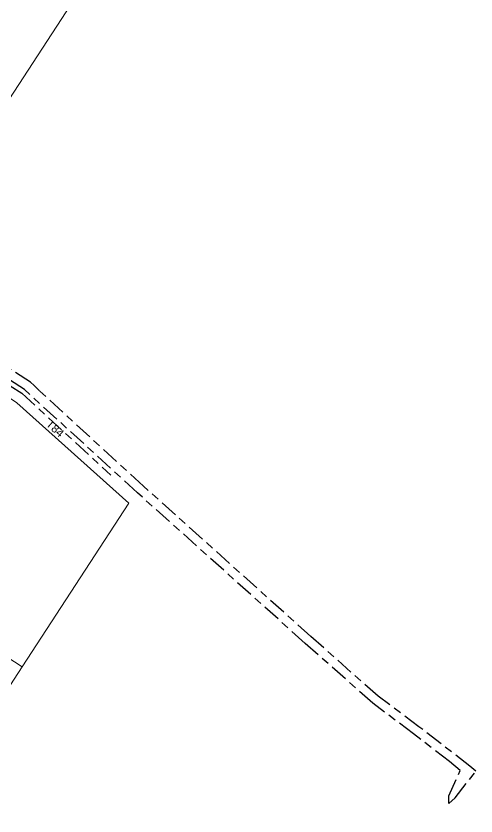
# Model space of a CAD drawing. Header units: metres. Extents: x 0 to 294317, y 0 to 6233398.
# Drawn here: x 293652.2 to 293755.6, y 6231414 to 6231593.9 of the extents above; entities that cross this region are included whole.
import ezdxf

# ---------------------------------------------------------------- set-up
doc = ezdxf.new("R2010")
doc.units = ezdxf.units.M
doc.linetypes.add('Cable Exist UG', pattern=[8.2, 4, -1.2, 1.8, -1.2])
for name, color, linetype, lineweight in [('Cadastre Buildings_SP_EXT', 9, 'Continuous', 5), ('Cadastre Land Parcels_SP_EXT', 9, 'Continuous', 5), ('Cadastre Roads_SP_EXT', 9, 'Continuous', 5)]:
    doc.layers.add(name, color=color, linetype=linetype, lineweight=lineweight)
doc.layers.add('Mains_HV_EXT', color=7, linetype='Continuous')
doc.layers.add('Mains_LV_EXT', color=7, linetype='Continuous')
doc.styles.get("Standard").update_dxf_attribs({"font": 'arial.ttf'})

msp = doc.modelspace()

# ---------------------------------------------------------------- linework, layer by layer
at = {"layer": 'Cadastre Buildings_SP_EXT', "linetype": 'Continuous'}
msp.add_lwpolyline([(293653.55, 6231447.54), (293593.1, 6231486.94), (293571.27, 6231453.41), (293631.71, 6231414.01), (293653.55, 6231447.54)], close=True, dxfattribs=at)
at = {"layer": 'Cadastre Land Parcels_SP_EXT', "linetype": 'Continuous'}
msp.add_lwpolyline([(293593.1, 6231486.94), (293653.55, 6231447.54), (293677.52, 6231484.35), (293652.34, 6231506.92), (293641.82, 6231514.04), (293629.82, 6231518.04), (293623.4, 6231516.84), (293606.84, 6231503.84), (293593.5, 6231487.56), (293593.1, 6231486.94)], close=True, dxfattribs=at)
at = {"layer": 'Cadastre Roads_SP_EXT', "linetype": 'Continuous'}
msp.add_lwpolyline([(293666.66, 6231599.89), (293689.44, 6231634.83), (293672.97, 6231646.19), (293650.68, 6231612), (293627.67, 6231576.71), (293643.07, 6231563.68), (293666.66, 6231599.89)], close=True, dxfattribs=at)
at = {"layer": 'Mains_HV_EXT', "linetype": 'Cable Exist UG'}
for points in [[(293749.49, 6231416.81), (293750.92, 6231418.12), (293755.57, 6231424.12), (293754.21, 6231425.25), (293754.21, 6231425.25), (293742.75, 6231434.07), (293733.61, 6231440.95), (293718.47, 6231454.35), (293680.81, 6231488.2), (293657.46, 6231509.6), (293656.23, 6231510.84), (293656.23, 6231510.84), (293655.42, 6231511.57), (293642.16, 6231520.05), (293630.31, 6231523.62), (293639.39, 6231554.23), (293624.81, 6231566.57), (293629.33, 6231569.29), (293632.54, 6231574.88), (293632.54, 6231574.88), (293635.37, 6231579.34), (293671.84, 6231636.64)], [(293749.49, 6231416.81), (293749.49, 6231418.56), (293752.04, 6231424.26), (293749.64, 6231426.24), (293749.64, 6231426.24), (293741.56, 6231432.46), (293732.36, 6231439.39), (293717.16, 6231452.83), (293679.48, 6231486.68), (293654.06, 6231509.89), (293641.4, 6231518.09), (293630.37, 6231521.32), (293621.42, 6231519.4), (293621.42, 6231519.4), (293604.75, 6231506.31), (293592.38, 6231490.9), (293595.7, 6231483.8), (293594.48, 6231482.25)]]:
    msp.add_lwpolyline(points, dxfattribs=at)
at = {"layer": 'Mains_LV_EXT', "linetype": 'Cable Exist UG'}
msp.add_lwpolyline([(293593.45, 6231490.58), (293605.93, 6231505.9), (293622.53, 6231518.83), (293629.07, 6231520.46), (293631.87, 6231519.84), (293631.87, 6231519.84), (293640.64, 6231517.28), (293642, 6231518.16), (293644.09, 6231516.87), (293644.03, 6231515.29), (293653.43, 6231509.08), (293673.46, 6231490.67)], dxfattribs=at)

# ---------------------------------------------------------------- texts
at = {"layer": 'Mains_LV_EXT'}
msp.add_text('T84', height=1.8, rotation=318.4358, dxfattribs=at).set_placement((293658.73, 6231501.91))

doc.saveas('drawing.dxf')
